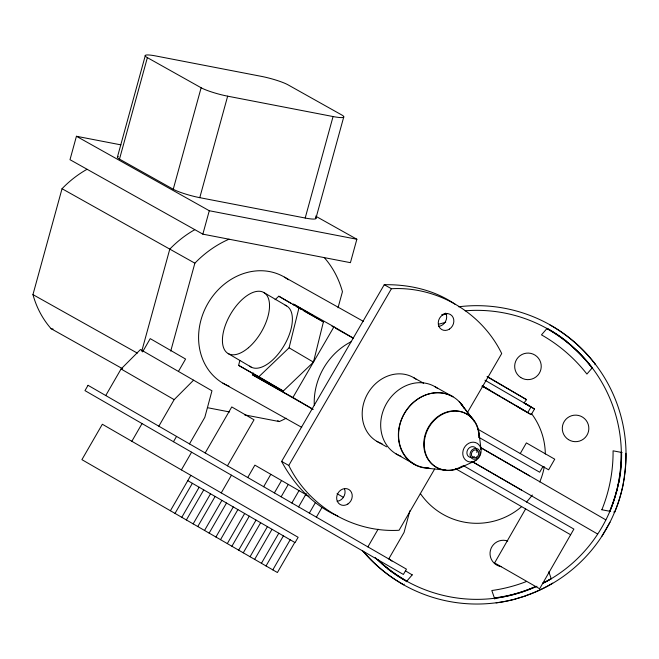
<?xml version="1.0" encoding="UTF-8"?>
<svg xmlns="http://www.w3.org/2000/svg" width="659" height="659" viewBox="0 0 659 659"><rect width="100%" height="100%" fill="white"/><g stroke="black" fill="none" stroke-linecap="round" stroke-linejoin="round"><path stroke-width="0.99" d="M624.452 476.646L623.307 483.311M618.719 482.429L616.717 491.243M275.108 299.73L278.798 296.204L323.412 321.872L313.453 362.137L283.246 391.051L238.624 365.374L239.835 360.465M238.624 365.374L258.872 376.726L289.079 347.812L299.046 307.547M409.898 510.75L404.074 532.381L388.744 558.931M122.665 368.793L51.105 328.684A102.178 88.339 -60.7 0 1 32.95 294.614L62.037 188.713A102.178 88.339 -60.7 0 1 86.955 169.33M120.91 144.865L76.436 136.273L70.002 159.692L202.848 234.151L350.423 262.669L356.857 239.242L315.57 216.103M117.459 156.924L145.334 55.438M315.587 217.651A20.437 2.825 15.4 0 1 305.191 218.03L199.776 197.667A20.437 2.825 15.4 0 1 173.251 189.248L119.493 159.116L147.369 57.63A20.437 2.825 15.4 0 1 155.977 55.999L261.392 76.37A20.437 2.825 15.4 0 1 287.917 84.78L341.675 114.913A20.437 2.825 15.4 0 1 333.067 116.544L227.652 96.173A20.437 2.825 15.4 0 1 201.127 87.762L147.369 57.63M173.251 189.248L201.127 87.762M141.743 351.231L169.791 249.118A102.178 88.339 -60.7 0 1 194.718 229.727M199.776 197.667L227.652 96.173M170.73 351.107L194.875 263.18A102.178 88.339 -60.7 0 1 228.978 239.201M202.848 234.151L209.282 210.732L76.436 136.273M305.191 218.03L333.067 116.544M315.834 218.599L343.71 117.104M338.034 307.761L342.449 291.69A102.178 88.339 -60.7 0 0 324.302 257.62M520.264 453.54L526.376 442.906L554.73 459.191L548.626 469.818L477.964 429.248M542.95 466.564L539.696 472.239L479.126 437.461M525.618 508.913L494.604 562.934L539.622 588.775L573.89 529.086L463.211 465.542M105.745 395.54L121.067 368.991L140.482 349.525L211.967 390.795L204.817 417.345L189.487 443.894M142.566 351.906L150.227 338.635L185.591 359.048L178.432 371.437M131.833 441.283L142.056 423.58M158.835 426.192L174.165 399.642L193.581 380.177M173.474 441.719L176.538 436.415M181.39 469.892L191.604 452.198M170.401 510.741L190.838 475.345M205.196 452.955L231.762 406.941L254.028 419.799L227.454 465.814M175.006 513.402L192.37 483.311M181.785 517.315L199.15 487.223M186.382 519.967L203.755 489.884M193.161 523.88L210.534 493.797M197.758 526.541L215.131 496.449M221.243 492.899L231.457 475.205M204.537 530.454L221.91 500.362M209.142 533.106L226.507 503.023M247.735 477.52L254.885 465.13L309.063 496.408M215.921 537.019L233.286 506.936M220.518 539.68L237.891 509.588M227.297 543.593L244.67 513.501M263.666 486.713L270.816 474.323M231.894 546.245L249.267 516.162M238.673 550.158L256.046 520.075M274.391 492.907L281.55 480.518M243.27 552.819L260.643 522.727M281.138 496.804L288.288 484.414M250.058 556.731L267.422 526.64M254.654 559.384L272.019 529.301M291.863 502.998L299.021 490.609M261.434 563.297L278.806 533.213M298.609 506.895L305.76 494.505M305.331 495.436L306.353 493.665M266.03 565.957L283.403 535.866M272.81 569.87L290.182 539.779M309.343 513.089L315.472 502.471M294.779 542.439L277.406 572.523L81.914 459.652L102.351 424.256L298.132 537.291L295.067 542.604L187.774 480.658M316.386 517.158L322.012 507.422M367.887 546.888L378.109 529.193M601.782 536.41L609.954 522.257M312.976 409.305L252.43 374.782L253.46 373.01M252.43 374.782L292.925 397.476L333.981 326.79L353.166 338.067M337.754 516.013C313.14 505.428 294.128 484.752 281.615 461.432L384.246 284.713C409 284.301 434.405 289.985 454.998 304.178M434.66 468.986L399.074 530.264C353.372 532.917 308.791 506.565 288.782 465.452L391.413 288.733C437.098 286.13 481.647 312.465 501.705 353.545L467.149 413.045M524.07 402.904L526.516 399.634L487.66 376.75M483.302 386.817L527.719 412.625L531.014 406.974M527.719 412.625L531.22 414.643L534.507 408.992L524.053 402.83M546.986 328.495L541.476 334.871A153.778 153.778 0 0 1 586.914 374.057L592.252 367.854M549.911 325.109L551.459 325.653M404.206 584.146L403.621 584.821L403.028 584.484M406.282 581.749L412.246 574.837M594.986 364.691L595.382 364.238L593.775 362.178M546.064 581.716L551.237 578.759L548.799 571.773M459.578 468.03L474.538 461.168M525.445 595.909L515.478 598.957M426.422 468.154L445.83 470.155M622.055 452.535L613.076 450.822A153.778 153.778 0 0 1 601.865 509.761M601.824 509.745L610.662 511.433M613.718 512.01L614.592 512.183M209.282 210.732L356.857 239.242M51.105 328.684L53.091 329.063M207.774 407.748L229.62 411.966M244.514 414.849L279.268 421.562A102.178 88.339 -60.7 0 0 286.179 418.218M534.507 408.992L484.95 380.21M384.246 284.713L391.413 288.733M284.482 277.142L363.315 321.328M333.981 326.79L293.486 304.096L312.671 315.373M332.012 326.287L333.775 327.268M335.538 328.256L353.142 338.125M304.046 311.015L323.412 321.872M435.072 386.742L452.988 396.784A38.98 33.7 -60.7 0 0 400.491 422.032A38.98 33.7 -60.7 0 0 429.701 468.261M413.712 377.689L423.572 383.208M62.037 188.713L194.875 263.18M376.767 441.308L386.627 446.827M396.075 453.894L413.992 463.936M222.907 383.167L301.74 427.361M277.703 420.681L279.268 421.562M32.95 294.614L137.344 353.125M281.615 461.432L288.782 465.452M402.863 584.393L402.27 584.047M455.493 468.648L570.636 534.754M526.137 411.677L526.73 412.015L525.108 411.076M481.07 447.84L605.786 519.844M472.206 461.605L597.614 534.004M121.067 368.991L174.165 399.642M337.046 493.682L343.331 497.314M528.683 405.598L530.025 406.372L524.432 403.077M489.077 389.856L489.901 390.334L489.382 390.021M480.864 447.692L529.663 475.897M471.968 461.432L521.491 490.057M487.001 376.676L526.516 399.634M528.106 405.26L525.157 403.547M482.396 385.927L483.508 386.578M487.981 389.222L488.558 389.56M518.897 407.419L531.22 414.635M524.169 410.532L519.498 407.806M518.287 407.073L516.705 406.158L517.183 406.446M484.283 387.072L485.444 387.706M482.347 385.886L483.904 386.808L482.231 385.869M484.653 387.286L487.339 388.851L486.877 388.546M520.742 408.498L523.897 410.343M486.655 388.415L485.79 387.912M487.067 388.637L487.594 388.95M485.864 387.937L486.49 388.299M487.932 389.164L488.657 389.593M500.898 396.776L488.055 389.222M501.763 397.286L508.674 401.356M509.531 401.866L519.902 407.97M278.798 296.204L290.981 303.362M292.72 304.384L294.466 305.414M296.204 306.435L301.427 309.499M263.74 292.464L286.591 305.891M289.079 347.812L313.453 362.137M228.228 353.611L251.079 367.038M258.872 376.726L283.246 391.051M292.925 397.476L312.992 409.272M565.809 340.958L571.674 345.794M387.92 568.75L382.055 563.915M494.769 599.015L491.812 590.522A153.778 153.778 0 0 0 526.434 581.526M479.06 433.045L481.029 449.504M458.623 306.789A149.189 149.189 0 0 1 615.63 509.621A149.189 149.189 0 0 1 362.417 550.553M544.285 466.753A68.462 68.462 0 0 1 539.729 481.96M532.307 495.008A68.462 68.462 0 0 1 526.426 502.084M521.607 506.664A68.462 68.462 0 0 1 420.31 493.434M481.993 386.586A68.462 68.462 0 0 1 483.953 386.759M531.714 413.877A68.462 68.462 0 0 1 545.322 454.043M501.367 566.691A13.287 13.287 0 0 1 490.42 550.347A13.287 13.287 0 0 1 507.751 541.031M402.344 583.923A149.099 148.86 32.5 0 1 363.34 551.435M406.858 581.09A153.778 153.778 0 0 1 378.002 559.936M412.229 574.87A153.778 153.778 0 0 1 405.755 570.982M391.948 561.122A153.778 153.778 0 0 1 389.024 558.725M515.511 599.072A149.033 148.983 -24.9 0 1 496.095 602.911M552.72 583.124A149.082 148.819 -27.6 0 1 525.388 595.752M551.188 578.602A153.778 153.778 0 0 1 542.909 583.133M536.096 586.378A153.778 153.778 0 0 1 494.514 598.323M465.188 310.817A144.51 144.51 0 0 1 542.481 583.602M537.003 586.255A144.51 144.51 0 0 1 375.218 557.572M441.728 314.681A144.51 144.51 0 0 1 446.843 313.495M545.891 581.403A144.214 143.53 -17.4 0 1 543.222 582.82M535.042 586.724A144.214 143.53 -17.4 0 1 494.464 597.902M623.422 483.327A149.082 149.082 0 0 1 614.69 512.224M625.885 453.293A149.058 148.769 -87.6 0 1 624.295 476.63M621.19 452.362A153.778 153.778 0 0 1 609.937 511.302M616.453 491.169A144.09 143.365 -77.2 0 1 609.649 511.178M551.385 325.785A149.099 148.86 32.5 0 1 593.677 362.261M546.871 328.61A153.778 153.778 0 0 1 592.284 367.829M571.46 346.041A144.173 143.489 42.6 0 1 591.996 368.051M442.551 314.648A153.778 153.778 0 0 1 446.225 313.766M438.614 324.277A154.017 154.017 0 0 1 445.698 322.333M382.269 563.667A144.173 143.489 42.6 0 1 378.068 559.87M406.636 581.395A144.107 143.917 36.6 0 1 387.789 568.923M621.585 452.395A144.173 144.074 -84.3 0 1 618.941 482.479M547.085 328.306A144.107 143.917 36.6 0 1 565.941 340.785M442.601 314.854A144.214 143.53 -17.4 0 1 446.267 314.013M463.779 465.732A30.652 26.5 -60.7 0 1 425.459 453.013A30.652 26.5 -60.7 0 1 447.683 412.18A30.652 26.5 -60.7 0 1 479.332 437.164M470.856 457.511A5.618 4.86 -60.7 0 1 467 451.588A5.618 4.86 -60.7 0 1 473.022 446.662A5.618 4.86 -60.7 0 1 476.869 452.593M474.356 456.514A5.618 4.86 -60.7 0 1 472.388 457.412M119.493 159.116A20.437 2.825 15.4 0 1 118.307 156.562M400.927 456.176A38.832 33.568 -60.7 0 1 385.968 404.494A38.832 33.568 -60.7 0 1 437.592 388.406M428.597 467.997A38.832 33.568 -60.7 0 1 404.865 412.806A38.832 33.568 -60.7 0 1 464.233 408.58M459.208 401.685A38.98 33.7 -60.7 0 1 463.639 407.526M462.206 466.16A30.652 26.5 -60.7 0 1 424.717 451.753A30.652 26.5 -60.7 0 1 448.005 411.694A30.652 26.5 -60.7 0 1 478.862 437.502M228.945 386.149A61.312 53.008 -60.7 0 1 207.428 304.285A61.312 53.008 -60.7 0 1 288.461 279.77M314.294 405.384A61.312 53.008 -60.7 0 1 351.321 341.634M285.125 305.232A35.355 17.768 -59.6 0 1 284.334 345.151A35.355 17.768 -59.6 0 1 249.761 366.132M445.723 313.083A8.682 7.513 -60.7 0 1 438.77 326.37M344.468 488.747A8.682 7.513 -60.7 0 1 337.169 501.326M382.072 443.705A36.789 31.805 -60.7 0 1 366.997 394.881A36.789 31.805 -60.7 0 1 416.109 379.263M737.627 615.432A891.52 2.479 30.2 0 1 733.212 613.323M745.914 601.346A891.52 2.479 30.2 0 1 741.391 599.163M88.042 385.317L84.978 390.63L403.382 574.459L406.446 569.154L88.042 385.317M474.291 421.183L460.575 403.201L474.291 421.183M568.396 439.586A13.287 13.287 0 0 0 588.833 429.017A13.287 13.287 0 0 0 569.467 416.603A13.287 13.287 0 0 0 568.396 439.586M520.783 377.541A13.287 13.287 0 0 0 541.228 366.972A13.287 13.287 0 0 0 521.854 354.558A13.287 13.287 0 0 0 520.783 377.541M475.938 460.402A10.214 8.831 -60.7 0 0 477.1 443.268A10.214 8.831 -60.7 0 0 462.775 452.593A10.214 8.831 -60.7 0 0 475.938 460.402M477.289 458.409A5.618 4.86 -60.7 0 0 477.899 448.985A5.618 4.86 -60.7 0 0 470.032 454.142A5.618 4.86 -60.7 0 0 477.289 458.409M476.679 457.165A4.086 3.534 -60.7 0 0 477.124 450.311A4.086 3.534 -60.7 0 0 471.407 454.059A4.086 3.534 -60.7 0 0 476.679 457.165M248.435 347.738A35.355 17.768 -59.6 0 0 265.058 293.37A35.355 17.768 -59.6 0 0 224.455 328.001A35.355 17.768 -59.6 0 0 248.435 347.738M449.471 329.072A8.682 7.513 -60.7 0 0 450.402 314.508A8.682 7.513 -60.7 0 0 438.26 322.482A8.682 7.513 -60.7 0 0 449.471 329.072M347.87 504.02A8.682 7.513 -60.7 0 0 348.8 489.464A8.682 7.513 -60.7 0 0 336.658 497.43A8.682 7.513 -60.7 0 0 347.87 504.02"/></g></svg>
